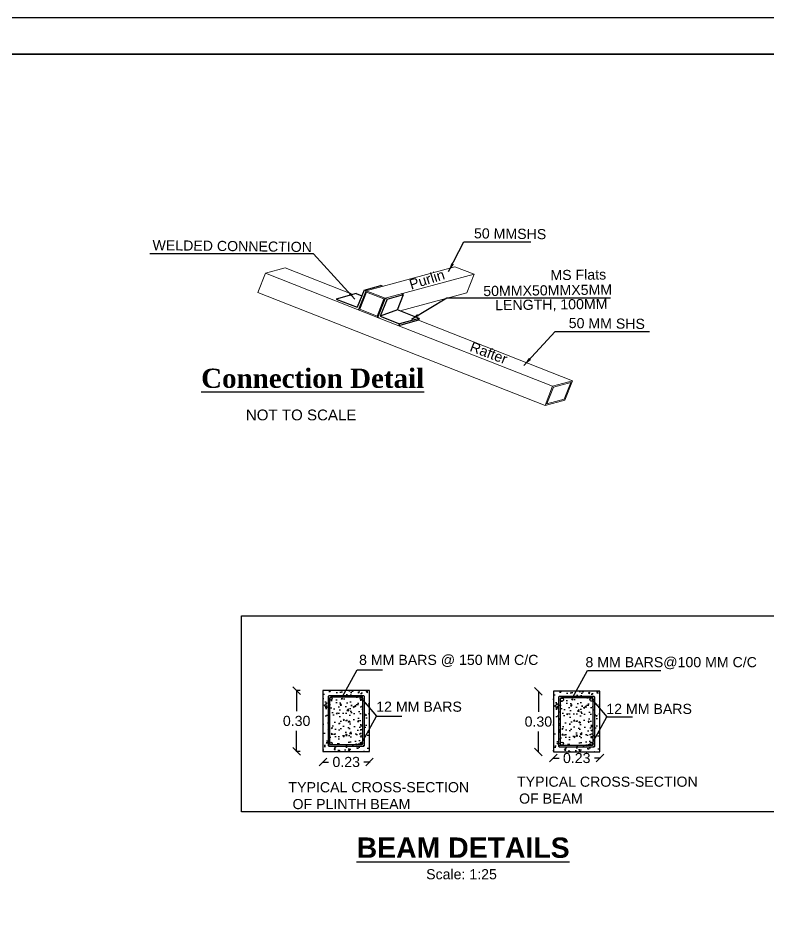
# Model space of a CAD drawing. Header units: metres. Extents: x 428 to 3974, y -4076 to 3914.
# Drawn here: x 1092.54 to 1107.37, y -381.57 to -363.82 of the extents above; entities that cross this region are included whole.
import ezdxf

# ---------------------------------------------------------------- set-up
doc = ezdxf.new("R2010")
doc.units = ezdxf.units.M
doc.header["$MEASUREMENT"] = 0
doc.header["$PDMODE"] = 2
doc.layers.add('0_Dimension', color=52, linetype='Continuous', lineweight=9)
for name, color, linetype in [('Dimension', 7, 'Continuous'), ('Frame', 7, 'Continuous'), ('trench', 7, 'Continuous'), ('wall', 150, 'Continuous')]:
    doc.layers.add(name, color=color, linetype=linetype)
doc.styles.add('ARIAL', font='arial.ttf')
doc.styles.add('labor camp', font='arial.ttf')
doc.styles.get("Standard").update_dxf_attribs({"font": 'arial.ttf'})
doc.dimstyles.new('1@100', dxfattribs={"dimtxt": 0.2, "dimasz": 0.175, "dimexe": 0.18, "dimexo": 0.0625, "dimgap": 0.09, "dimtad": 0, "dimtih": 1, "dimtoh": 1, "dimzin": 0, "dimdsep": 46, "dimtxsty": 'labor camp', "dimblk": 'OBLIQUE', "dimcen": 0.09, "dimadec": 0, "dimazin": 0, "dimtfac": 1, "dimtofl": 0, "dimtmove": 1, "dimatfit": 3, "dimfxl": 0.525, "dimfxlon": 1, "dimtolj": 1, "dimtzin": 0, "dimarcsym": 0})
doc.dimstyles.new('1@25', dxfattribs={"dimtxt": 0.2, "dimasz": 0.15, "dimexe": 0.01, "dimexo": 0.45, "dimgap": 0.09, "dimtad": 0, "dimtih": 1, "dimtoh": 1, "dimlfac": 0.25, "dimzin": 0, "dimdsep": 46, "dimtxsty": 'labor camp', "dimblk": 'OBLIQUE', "dimcen": 0.09, "dimadec": 0, "dimazin": 0, "dimtfac": 1, "dimtofl": 0, "dimtmove": 1, "dimatfit": 3, "dimfxl": 0.1, "dimfxlon": 1, "dimtolj": 1, "dimtzin": 0, "dimarcsym": 0})
doc.dimstyles.get("Standard").update_dxf_attribs({"dimtxt": 0.18, "dimasz": 0.18, "dimexe": 0.18, "dimexo": 0.0625, "dimgap": 0.09, "dimtad": 0, "dimtih": 1, "dimtoh": 1, "dimzin": 0, "dimdsep": 46, "dimtxsty": 'Standard', "dimcen": 0.09, "dimadec": 0, "dimazin": 0, "dimtfac": 1, "dimtofl": 0, "dimtmove": 0, "dimatfit": 3, "dimfxl": 1, "dimtolj": 1, "dimtzin": 0, "dimarcsym": 0})

# ---------------------------------------------------------------- blocks, each defined once
blk = doc.blocks.new('_Oblique')
at = {"color": 0, "linetype": 'ByBlock', "lineweight": -2}
blk.add_line((-0.5, -0.5), (0.5, 0.5), dxfattribs=at)
blk = doc.blocks.new('*D171')
at = {"layer": 'Defpoints', "color": 0, "transparency": 16777216}
for p in [(1098.571, -378.312), (1099.491, -378.312), (1099.491, -378.523)]:
    blk.add_point(p, dxfattribs=at)
at = {"layer": 'Dimension', "color": 0, "lineweight": -2, "transparency": 16777216}
for p, q in [((1098.571, -378.523), (1098.571, -378.533)), ((1098.571, -378.523), (1098.681, -378.523)), ((1099.491, -378.523), (1099.381, -378.523)), ((1099.491, -378.523), (1099.491, -378.533))]:
    blk.add_line(p, q, dxfattribs=at)
at = {"layer": 'Dimension', "color": 0, "lineweight": -2, "transparency": 16777216, "xscale": 0.15, "yscale": 0.15, "zscale": 0.15, "rotation": 180}
blk.add_blockref('_Oblique', (1098.571, -378.523), dxfattribs=at)
at = {"layer": 'Dimension', "color": 0, "lineweight": -2, "transparency": 16777216, "xscale": 0.15, "yscale": 0.15, "zscale": 0.15}
blk.add_blockref('_Oblique', (1099.491, -378.523), dxfattribs=at)
at = {"layer": 'Dimension', "color": 0, "lineweight": 5, "transparency": 16777216, "insert": (1099.031, -378.523), "char_height": 0.2, "attachment_point": 5, "style": 'labor camp'}
blk.add_mtext('\\A1;0.23', dxfattribs=at)
blk = doc.blocks.new('*D172')
at = {"layer": 'Defpoints', "color": 0, "transparency": 16777216}
for p in [(1098.571, -377.112), (1098.051, -378.312), (1098.571, -378.312)]:
    blk.add_point(p, dxfattribs=at)
at = {"layer": 'Dimension', "color": 0, "lineweight": -2, "transparency": 16777216}
for p, q in [((1098.121, -377.112), (1098.041, -377.112)), ((1098.051, -377.112), (1098.051, -377.52)), ((1098.051, -378.312), (1098.051, -377.904)), ((1098.121, -378.312), (1098.041, -378.312))]:
    blk.add_line(p, q, dxfattribs=at)
at = {"layer": 'Dimension', "color": 0, "lineweight": -2, "transparency": 16777216, "xscale": 0.15, "yscale": 0.15, "zscale": 0.15}
for p, rotation in [((1098.051, -377.112), 90), ((1098.051, -378.312), 270)]:
    blk.add_blockref('_Oblique', p, dxfattribs=dict(at, rotation=rotation))
at = {"layer": 'Dimension', "color": 0, "lineweight": 5, "transparency": 16777216, "insert": (1098.051, -377.712), "char_height": 0.2, "attachment_point": 5, "style": 'labor camp'}
blk.add_mtext('\\A1;0.30', dxfattribs=at)
blk = doc.blocks.new('*D192')
at = {"layer": 'Defpoints', "color": 0, "transparency": 16777216}
for p in [(1103.126, -377.125), (1102.828, -378.325), (1103.126, -378.325)]:
    blk.add_point(p, dxfattribs=at)
at = {"layer": 'Dimension', "color": 0, "lineweight": -2, "transparency": 16777216}
for p, q in [((1102.828, -377.125), (1102.818, -377.125)), ((1102.828, -377.125), (1102.828, -377.533)), ((1102.828, -378.325), (1102.828, -377.917)), ((1102.828, -378.325), (1102.818, -378.325))]:
    blk.add_line(p, q, dxfattribs=at)
at = {"layer": 'Dimension', "color": 0, "lineweight": -2, "transparency": 16777216, "xscale": 0.15, "yscale": 0.15, "zscale": 0.15}
for p, rotation in [((1102.828, -377.125), 90), ((1102.828, -378.325), 270)]:
    blk.add_blockref('_Oblique', p, dxfattribs=dict(at, rotation=rotation))
at = {"layer": 'Dimension', "color": 0, "lineweight": 5, "transparency": 16777216, "insert": (1102.828, -377.725), "char_height": 0.2, "attachment_point": 5, "style": 'labor camp'}
blk.add_mtext('\\A1;0.30', dxfattribs=at)
blk = doc.blocks.new('*D193')
at = {"layer": 'Defpoints', "color": 0, "transparency": 16777216}
for p in [(1103.126, -378.325), (1104.046, -378.325), (1104.046, -378.445)]:
    blk.add_point(p, dxfattribs=at)
at = {"layer": 'Dimension', "color": 0, "lineweight": -2, "transparency": 16777216}
for p, q in [((1103.126, -378.445), (1103.126, -378.455)), ((1103.126, -378.445), (1103.237, -378.445)), ((1104.046, -378.445), (1103.936, -378.445)), ((1104.046, -378.445), (1104.046, -378.455))]:
    blk.add_line(p, q, dxfattribs=at)
at = {"layer": 'Dimension', "color": 0, "lineweight": -2, "transparency": 16777216, "xscale": 0.15, "yscale": 0.15, "zscale": 0.15, "rotation": 180}
blk.add_blockref('_Oblique', (1103.126, -378.445), dxfattribs=at)
at = {"layer": 'Dimension', "color": 0, "lineweight": -2, "transparency": 16777216, "xscale": 0.15, "yscale": 0.15, "zscale": 0.15}
blk.add_blockref('_Oblique', (1104.046, -378.445), dxfattribs=at)
at = {"layer": 'Dimension', "color": 0, "lineweight": 5, "transparency": 16777216, "insert": (1103.586, -378.445), "char_height": 0.2, "attachment_point": 5, "style": 'labor camp'}
blk.add_mtext('\\A1;0.23', dxfattribs=at)

msp = doc.modelspace()

# ---------------------------------------------------------------- hatches: boundary and pattern name
at = {"layer": 'wall'}
h = msp.add_hatch(dxfattribs=at)
h.set_pattern_fill('AR-CONC', color=201, scale=0.04, style=0)
h.set_pattern_definition([(50, (-454.7289, 38.86162), (0.286904073, -0.025100854), [0.03, -0.33]), (355, (-454.7289, 38.86162), (-0.055500533, 0.300876853), [0.024, -0.264]), (100.4514, (-454.705, 38.85953), (0.231403753, 0.275775817), [0.025496076, -0.280456845]), (46.1842, (-454.7289, 38.94162), (0.42689642, -0.066207606), [0.045, -0.495]), (96.6356, (-454.69333, 38.9361), (0.37386508, 0.38964715), [0.03824412, -0.4206852]), (351.1842, (-454.7289, 38.94162), (0.37386478, 0.38964744), [0.036, -0.396]), (21, (-454.6889, 38.92162), (0.23876282, -0.161047556), [0.03, -0.33]), (326, (-454.6889, 38.92162), (0.097326133, 0.29006002), [0.024, -0.264]), (71.4514, (-454.669, 38.9082), (0.33608905, 0.1290122), [0.025496076, -0.280456845]), (37.5, (-454.7289, 38.86162), (0.004863942, 0.1331575415), [0, -0.2608, 0, -0.268, 0, -0.265]), (7.5, (-454.7289, 38.86162), (0.105227815, 0.157764685), [0, -0.1528, 0, -0.2548, 0, -0.101]), (327.5, (-454.8181, 38.86162), (0.2135289745, -0.009021949), [0, -0.1, 0, -0.312, 0, -0.414]), (317.5, (-454.8581, 38.86162), (0.233274468, 0.040041993), [0, -0.13, 0, -0.2072, 0, -0.294])])
h.paths.add_polyline_path([(1098.571, -378.312), (1099.491, -378.312), (1099.491, -377.112), (1098.571, -377.112)])
h = msp.add_hatch(dxfattribs=at)
h.set_pattern_fill('AR-CONC', color=201, scale=0.04, style=0)
h.set_pattern_definition([(50, (-450.17367, 38.84852), (0.286904073, -0.025100854), [0.03, -0.33]), (355, (-450.17367, 38.84852), (-0.055500533, 0.300876853), [0.024, -0.264]), (100.4514, (-450.14976, 38.84643), (0.231403753, 0.275775817), [0.025496076, -0.280456845]), (46.1842, (-450.17367, 38.92852), (0.42689642, -0.066207606), [0.045, -0.495]), (96.6356, (-450.1381, 38.923), (0.37386508, 0.38964715), [0.03824412, -0.4206852]), (351.1842, (-450.17367, 38.92852), (0.37386478, 0.38964744), [0.036, -0.396]), (21, (-450.13367, 38.90852), (0.23876282, -0.161047556), [0.03, -0.33]), (326, (-450.13367, 38.90852), (0.097326133, 0.29006002), [0.024, -0.264]), (71.4514, (-450.11377, 38.8951), (0.33608905, 0.1290122), [0.025496076, -0.280456845]), (37.5, (-450.17367, 38.84852), (0.004863942, 0.1331575415), [0, -0.2608, 0, -0.268, 0, -0.265]), (7.5, (-450.17367, 38.84852), (0.105227815, 0.157764685), [0, -0.1528, 0, -0.2548, 0, -0.101]), (327.5, (-450.26287, 38.84852), (0.2135289745, -0.009021949), [0, -0.1, 0, -0.312, 0, -0.414]), (317.5, (-450.30287, 38.84852), (0.233274468, 0.040041993), [0, -0.13, 0, -0.2072, 0, -0.294])])
h.paths.add_polyline_path([(1103.126, -378.325), (1104.046, -378.325), (1104.046, -377.125), (1103.126, -377.125)])

# ---------------------------------------------------------------- linework, layer by layer
for points in [[(1098.571, -378.312), (1099.491, -378.312), (1099.491, -377.112), (1098.571, -377.112)], [(1103.126, -378.325), (1104.046, -378.325), (1104.046, -377.125), (1103.126, -377.125)]]:
    msp.add_lwpolyline(points, close=True)
for points in [[(1098.695, -378.212), (1099.367, -378.212, 0.414214), (1099.391, -378.188), (1099.391, -377.236, 0.414214), (1099.367, -377.212), (1098.695, -377.212, 0.414214), (1098.671, -377.236), (1098.671, -378.188, 0.414214)], [(1103.25, -378.225), (1103.922, -378.225, 0.414214), (1103.946, -378.201), (1103.946, -377.249, 0.414214), (1103.922, -377.225), (1103.25, -377.225, 0.414214), (1103.226, -377.249), (1103.226, -378.201, 0.414214)], [(1098.727, -378.18), (1099.335, -378.18, 0.414214), (1099.359, -378.156), (1099.359, -377.268, 0.414214), (1099.335, -377.244), (1098.727, -377.244, 0.414214), (1098.703, -377.268), (1098.703, -378.156, 0.414214)], [(1103.282, -378.193), (1103.89, -378.193, 0.414214), (1103.914, -378.169), (1103.914, -377.281, 0.414214), (1103.89, -377.257), (1103.282, -377.257, 0.414214), (1103.258, -377.281), (1103.258, -378.169, 0.414214)]]:
    msp.add_lwpolyline(points, format="xyb", close=True)
for centre, radius in [((1098.729, -377.269), 0.024), ((1099.332, -377.269), 0.024), ((1103.293, -377.291), 0.032), ((1103.879, -377.289), 0.032), ((1098.729, -378.155), 0.024), ((1099.332, -378.155), 0.024), ((1103.29, -378.16), 0.032), ((1103.881, -378.162), 0.032)]:
    msp.add_circle(centre, radius)
at = {"layer": '0_Dimension', "color": 4}
for p, q in [((1097.434, -368.863), (1097.285, -369.241)), ((1097.826, -368.757), (1097.434, -368.863)), ((1097.434, -368.863), (1099.67, -369.742)), ((1097.826, -368.757), (1099.163, -369.282)), ((1099.422, -369.208), (1101.178, -368.734)), ((1099.8, -369.357), (1101.556, -368.883)), ((1101.178, -368.734), (1101.556, -368.883)), ((1101.556, -368.883), (1101.412, -369.251)), ((1097.285, -369.241), (1102.962, -371.474)), ((1099.433, -369.234), (1099.299, -369.575)), ((1099.422, -369.208), (1099.8, -369.357)), ((1099.433, -369.234), (1099.774, -369.368)), ((1099.774, -369.368), (1099.64, -369.709)), ((1100.095, -369.606), (1101.412, -369.251)), ((1099.299, -369.575), (1099.64, -369.709)), ((1099.651, -369.735), (1103.11, -371.095)), ((1100.459, -369.792), (1103.503, -370.989)), ((1103.503, -370.989), (1103.11, -371.095)), ((1103.503, -370.989), (1103.354, -371.368)), ((1103.484, -370.982), (1103.479, -370.996)), ((1103.11, -371.095), (1102.962, -371.474)), ((1103.125, -371.112), (1102.995, -371.444)), ((1103.47, -371.019), (1103.125, -371.112)), ((1103.47, -371.019), (1103.339, -371.351)), ((1103.354, -371.368), (1102.962, -371.474)), ((1103.339, -371.351), (1102.995, -371.444))]:
    msp.add_line(p, q, dxfattribs=at)
at = {"layer": '0_Dimension', "color": 6}
for p, q in [((1099.385, -369.193), (1099.422, -369.208)), ((1099.8, -369.357), (1099.837, -369.371))]:
    msp.add_line(p, q, dxfattribs=at)
at = {"layer": 'Defpoints', "color": 3}
msp.add_lwpolyline([(1115.528, -393.516), (1115.528, -363.816), (1073.528, -363.816), (1073.528, -393.516)], close=True, dxfattribs=at)
at = {"layer": 'Dimension', "color": 6}
for p, q in [((1099.385, -369.193), (1099.25, -369.534)), ((1099.422, -369.208), (1099.273, -369.586)), ((1099.385, -369.193), (1099.712, -369.105)), ((1099.749, -369.12), (1099.712, -369.105)), ((1099.227, -369.265), (1098.835, -369.371)), ((1098.835, -369.371), (1099.25, -369.534)), ((1099.227, -369.265), (1099.339, -369.309)), ((1099.8, -369.357), (1099.651, -369.735)), ((1099.837, -369.371), (1099.703, -369.712)), ((1099.837, -369.371), (1100.165, -369.283)), ((1100.045, -369.587), (1100.165, -369.283)), ((1100.165, -369.283), (1100.128, -369.268)), ((1100.045, -369.587), (1099.703, -369.712)), ((1100.474, -369.755), (1100.045, -369.587)), ((1099.688, -369.75), (1099.651, -369.735)), ((1099.703, -369.712), (1100.081, -369.861)), ((1100.474, -369.755), (1100.081, -369.861)), ((1100.474, -369.755), (1100.459, -369.792)), ((1100.459, -369.792), (1100.067, -369.898)), ((1100.081, -369.861), (1100.067, -369.898))]:
    msp.add_line(p, q, dxfattribs=at)
at = {"layer": 'Frame', "color": 6, "linetype": 'Continuous', "lineweight": 35}
msp.add_line((1114.79, -364.528), (1074.328, -364.528), dxfattribs=at)
at = {"layer": 'trench'}
msp.add_lwpolyline([(1096.964, -375.635), (1107.982, -375.635), (1107.982, -379.506), (1096.964, -379.506)], close=True, dxfattribs=at)

# ---------------------------------------------------------------- texts
at = {"layer": 'Dimension', "char_height": 0.2, "attachment_point": 5, "style": 'labor camp'}
for s, insert, rotation in [('50 MMSHS', (1102.27, -368.082), 359.2971), ('WELDED CONNECTION', (1096.778, -368.326), 359.2971), ('Purlin', (1100.626, -368.986), 17.3902), ('MS Flats ', (1103.617, -368.894), 0.7029), ('50MMX50MMX5MM ', (1103.012, -369.2), 0.7029), ('LENGTH, 100MM', (1103.084, -369.498), 0.7029), (' 50 MM SHS', (1104.142, -369.855), 359.2971), ('Rafter', (1101.847, -370.437), 339.2327)]:
    msp.add_mtext(s, dxfattribs=dict(at, insert=insert, rotation=rotation))
at = {"layer": 'Dimension', "style": 'labor camp'}
for s, insert, char_height, width, attachment_point in [('{\\fTimes New Roman|b1|i0|c0|p18;\\LConnection Detail}', (1098.367, -370.748), 0.37925, 8.39704, 2), ('NOT TO SCALE', (1097.047, -371.556), 0.21333, 3.69811, 1)]:
    msp.add_mtext(s, dxfattribs=dict(at, insert=insert, char_height=char_height, width=width, attachment_point=attachment_point))
at = {"layer": 'Frame', "color": 7, "attachment_point": 1, "style": 'ARIAL'}
for s, insert, char_height, width in [('\\pt70.02;8 MM BARS @ 150 MM C/C', (1099.285, -376.404), 0.2, 3.88835), ('\\pt28.13;8 MM BARS@100 MM C/C', (1103.759, -376.449), 0.2, 3.88835), ('\\pt28.13;12 MM BARS', (1099.624, -377.329), 0.2, 3.88835), ('\\pt28.13;12 MM BARS', (1104.171, -377.373), 0.2, 3.88835), ('\\pi-0.04018,l0.06027,t0.06027,28.13;TYPICAL CROSS-SECTION OF BEAM', (1102.387, -378.812), 0.2, 3.88835), ('\\pi-0.08,l0.12,t0.12,56.01;TYPICAL CROSS-SECTION OF PLINTH BEAM', (1097.85, -378.921), 0.2, 3.88835), ('\\pi-0.04018,l0.06027,t0.06027,28.13;{\\fArial|b1|i0|c0|p34;\\L BEAM DETAILS}', (1099.061, -380.015), 0.40181, 5.71347), ('\\pt43.27;Scale: 1:25', (1100.61, -380.641), 0.2, 2.50049)]:
    msp.add_mtext(s, dxfattribs=dict(at, insert=insert, char_height=char_height, width=width))

# ---------------------------------------------------------------- dimensions: what is measured, and where the dimension line sits
at = {"layer": 'Dimension', "lineweight": 5}
for base, p1, p2, picture, middle in [((1098.051, -378.312), (1098.571, -377.112), (1098.571, -378.312), '*D172', (1098.051, -377.712)), ((1102.828, -378.325), (1103.126, -377.125), (1103.126, -378.325), '*D192', (1102.828, -377.725))]:
    dim = msp.add_linear_dim(base=base, p1=p1, p2=p2, angle=90, dimstyle='1@25', dxfattribs=at)
    dim.commit()
    dim.dimension.update_dxf_attribs({"geometry": picture, "text_midpoint": middle})
for base, p1, p2, picture, middle in [((1099.491, -378.523), (1098.571, -378.312), (1099.491, -378.312), '*D171', (1099.031, -378.523)), ((1104.046, -378.445), (1103.126, -378.325), (1104.046, -378.325), '*D193', (1103.586, -378.445))]:
    dim = msp.add_linear_dim(base=base, p1=p1, p2=p2, dimstyle='1@25', dxfattribs=at)
    dim.commit()
    dim.dimension.update_dxf_attribs({"geometry": picture, "text_midpoint": middle})

# ---------------------------------------------------------------- leaders
for points in [[(1098.949, -377.24), (1099.246, -376.702), (1099.749, -376.702)], [(1103.505, -377.253), (1103.801, -376.715), (1105.25, -376.715)], [(1099.332, -377.269), (1099.628, -377.617), (1100.131, -377.617)], [(1103.887, -377.282), (1104.183, -377.63), (1104.687, -377.63)], [(1099.332, -378.155), (1099.628, -377.617), (1100.131, -377.617)], [(1103.887, -378.168), (1104.183, -377.63), (1104.687, -377.63)]]:
    msp.add_leader(points, dimstyle='Standard', override={"dimasz": 0.008, "dimgap": 0.09, "dimtad": 0})
at = {"layer": 'Dimension'}
for points in [[(1099.204, -369.374), (1098.385, -368.475), (1095.15, -368.475)], [(1100.319, -369.767), (1101.018, -369.349), (1104.253, -369.349)]]:
    msp.add_leader(points, dimstyle='1@25', override={"dimgap": 0.09, "dimtad": 0}, dxfattribs=at)
at = {"layer": 'wall', "color": 0}
for points in [[(1101.053, -368.83), (1101.358, -368.242), (1102.681, -368.242)], [(1102.543, -370.683), (1103.161, -370.013), (1105.022, -370.013)]]:
    msp.add_leader(points, dimstyle='1@100', override={"dimgap": 0.09, "dimtad": 0}, dxfattribs=at)

doc.saveas('drawing.dxf')
